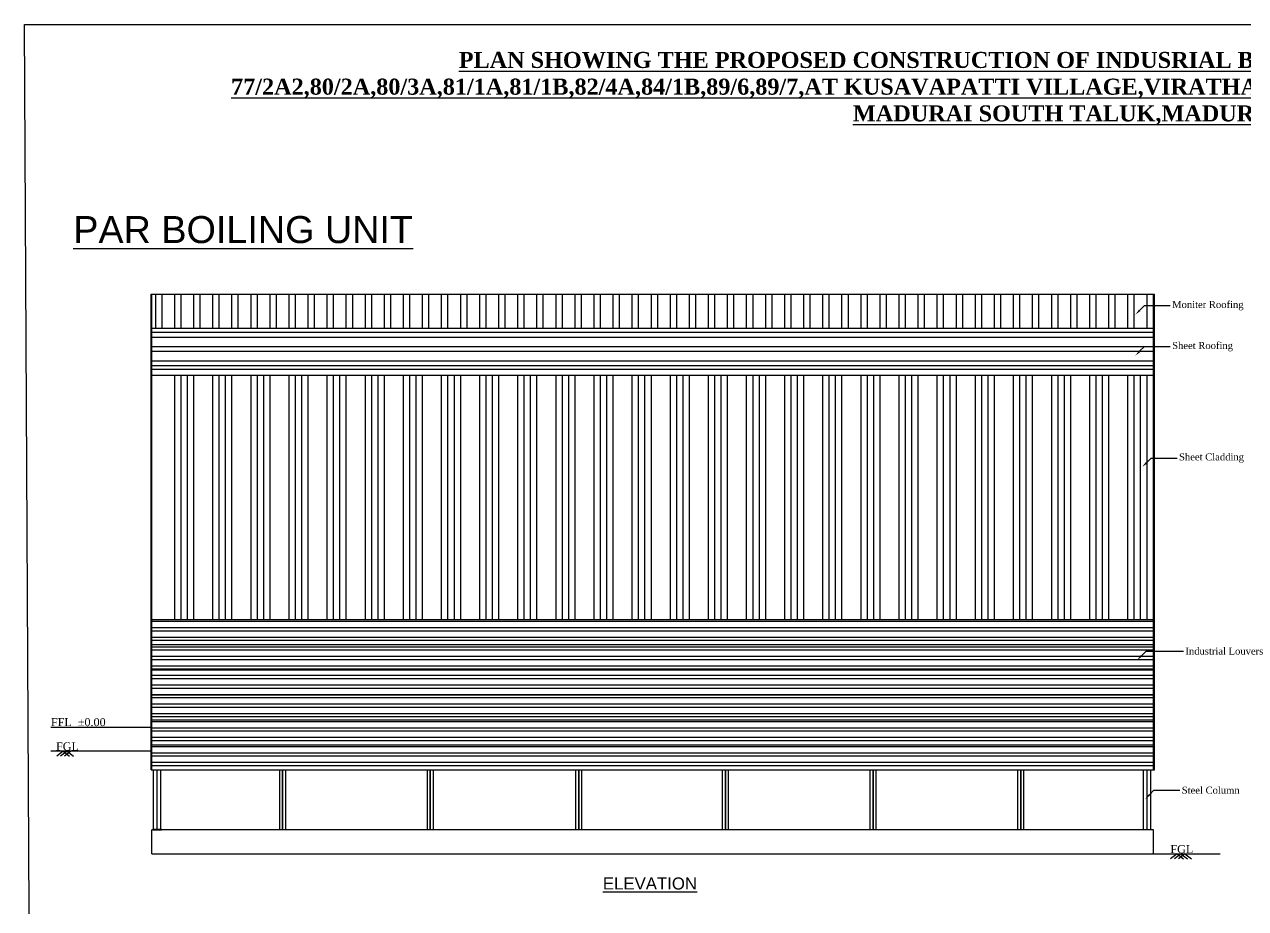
# Model space of a CAD drawing. Header units: metres. Extents: x 1422408 to 2565053, y 3723 to 80428.
# Drawn here: x 2267776 to 2267837, y 4095.2 to 4139.4 of the extents above; entities that cross this region are included whole.
import ezdxf
from ezdxf import colors
from ezdxf.entities.mleader import LeaderData, LeaderLine
from ezdxf.enums import TextEntityAlignment as Align
from ezdxf.math import Vec2, Vec3

# ---------------------------------------------------------------- set-up
doc = ezdxf.new("R2010")
doc.units = ezdxf.units.M
doc.header["$LTSCALE"] = 3.5
doc.header["$MEASUREMENT"] = 0
doc.linetypes.add('HIDDEN', pattern=[0.375, 0.25, -0.125])
doc.linetypes.add('LO-04b-R0 Framing-Framer(by Comau) - 131112$0${ Cable   Tele }', pattern=[0])
doc.layers.get('0').update_dxf_attribs({"linetype": 'CONTINUOUS'})
doc.styles.add('ROOM TEXT 10.5', font='swisse.ttf')
doc.styles.add('style1jaya', font='times.ttf')
doc.styles.add('thin2', font='arial.ttf', dxfattribs={"height": 0.3})

msp = doc.modelspace()

# ---------------------------------------------------------------- linework, layer by layer
at = {"linetype": 'Continuous'}
for p, q in [((2267782.56629, 4124.20217), (2267782.56629, 4125.89669)), ((2267782.88379, 4124.20217), (2267782.88379, 4125.89669)), ((2267783.51879, 4124.20217), (2267783.51879, 4125.89669)), ((2267783.83629, 4124.20217), (2267783.83629, 4125.89669)), ((2267784.47129, 4124.20217), (2267784.47129, 4125.89669)), ((2267784.78879, 4124.20217), (2267784.78879, 4125.89669)), ((2267785.42379, 4124.20217), (2267785.42379, 4125.89669)), ((2267785.74129, 4124.20217), (2267785.74129, 4125.89669)), ((2267786.37629, 4124.20217), (2267786.37629, 4125.89669)), ((2267786.69379, 4124.20217), (2267786.69379, 4125.89669)), ((2267787.32879, 4124.20217), (2267787.32879, 4125.89669)), ((2267787.64629, 4124.20217), (2267787.64629, 4125.89669)), ((2267788.28129, 4124.20217), (2267788.28129, 4125.89669)), ((2267788.59879, 4124.20217), (2267788.59879, 4125.89669)), ((2267789.23379, 4124.20217), (2267789.23379, 4125.89669)), ((2267789.55129, 4124.20217), (2267789.55129, 4125.89669)), ((2267790.18629, 4124.20217), (2267790.18629, 4125.89669)), ((2267790.50379, 4124.20217), (2267790.50379, 4125.89669)), ((2267791.13879, 4124.20217), (2267791.13879, 4125.89669)), ((2267791.45629, 4124.20217), (2267791.45629, 4125.89669)), ((2267792.09129, 4124.20217), (2267792.09129, 4125.89669)), ((2267792.40879, 4124.20217), (2267792.40879, 4125.89669)), ((2267793.04379, 4124.20217), (2267793.04379, 4125.89669)), ((2267793.36129, 4124.20217), (2267793.36129, 4125.89669)), ((2267793.99629, 4124.20217), (2267793.99629, 4125.89669)), ((2267794.31379, 4124.20217), (2267794.31379, 4125.89669)), ((2267794.94879, 4124.20217), (2267794.94879, 4125.89669)), ((2267795.26629, 4124.20217), (2267795.26629, 4125.89669)), ((2267795.90129, 4124.20217), (2267795.90129, 4125.89669)), ((2267796.21879, 4124.20217), (2267796.21879, 4125.89669)), ((2267796.85379, 4124.20217), (2267796.85379, 4125.89669)), ((2267797.17129, 4124.20217), (2267797.17129, 4125.89669)), ((2267797.80629, 4124.20217), (2267797.80629, 4125.89669)), ((2267798.12379, 4124.20217), (2267798.12379, 4125.89669)), ((2267798.75879, 4124.20217), (2267798.75879, 4125.89669)), ((2267799.07629, 4124.20217), (2267799.07629, 4125.89669)), ((2267799.71129, 4124.20217), (2267799.71129, 4125.89669)), ((2267800.02879, 4124.20217), (2267800.02879, 4125.89669)), ((2267800.66379, 4124.20217), (2267800.66379, 4125.89669)), ((2267800.98129, 4124.20217), (2267800.98129, 4125.89669)), ((2267801.61629, 4124.20217), (2267801.61629, 4125.89669)), ((2267801.93379, 4124.20217), (2267801.93379, 4125.89669)), ((2267802.56879, 4124.20217), (2267802.56879, 4125.89669)), ((2267802.88629, 4124.20217), (2267802.88629, 4125.89669)), ((2267803.52129, 4124.20217), (2267803.52129, 4125.89669)), ((2267803.83879, 4124.20217), (2267803.83879, 4125.89669)), ((2267804.47379, 4124.20217), (2267804.47379, 4125.89669)), ((2267804.79129, 4124.20217), (2267804.79129, 4125.89669)), ((2267805.42629, 4124.20217), (2267805.42629, 4125.89669)), ((2267805.74379, 4124.20217), (2267805.74379, 4125.89669)), ((2267806.37879, 4124.20217), (2267806.37879, 4125.89669)), ((2267806.69629, 4124.20217), (2267806.69629, 4125.89669)), ((2267807.33129, 4124.20217), (2267807.33129, 4125.89669)), ((2267807.64879, 4124.20217), (2267807.64879, 4125.89669)), ((2267808.28379, 4124.20217), (2267808.28379, 4125.89669)), ((2267808.60129, 4124.20217), (2267808.60129, 4125.89669)), ((2267809.23629, 4124.20217), (2267809.23629, 4125.89669)), ((2267809.55379, 4124.20217), (2267809.55379, 4125.89669)), ((2267810.18879, 4124.20217), (2267810.18879, 4125.89669)), ((2267810.50629, 4124.20217), (2267810.50629, 4125.89669)), ((2267811.14129, 4124.20217), (2267811.14129, 4125.89669)), ((2267811.45879, 4124.20217), (2267811.45879, 4125.89669)), ((2267812.09379, 4124.20217), (2267812.09379, 4125.89669)), ((2267812.41129, 4124.20217), (2267812.41129, 4125.89669)), ((2267813.04629, 4124.20217), (2267813.04629, 4125.89669)), ((2267813.36379, 4124.20217), (2267813.36379, 4125.89669)), ((2267813.99879, 4124.20217), (2267813.99879, 4125.89669)), ((2267814.31629, 4124.20217), (2267814.31629, 4125.89669)), ((2267814.95129, 4124.20217), (2267814.95129, 4125.89669)), ((2267815.26879, 4124.20217), (2267815.26879, 4125.89669)), ((2267815.90379, 4124.20217), (2267815.90379, 4125.89669)), ((2267816.22129, 4124.20217), (2267816.22129, 4125.89669)), ((2267816.85629, 4124.20217), (2267816.85629, 4125.89669)), ((2267817.17379, 4124.20217), (2267817.17379, 4125.89669)), ((2267817.80879, 4124.20217), (2267817.80879, 4125.89669)), ((2267818.12629, 4124.20217), (2267818.12629, 4125.89669)), ((2267818.76129, 4124.20217), (2267818.76129, 4125.89669)), ((2267819.07879, 4124.20217), (2267819.07879, 4125.89669)), ((2267819.71379, 4124.20217), (2267819.71379, 4125.89669)), ((2267820.03129, 4124.20217), (2267820.03129, 4125.89669)), ((2267820.66629, 4124.20217), (2267820.66629, 4125.89669)), ((2267820.98379, 4124.20217), (2267820.98379, 4125.89669)), ((2267821.61879, 4124.20217), (2267821.61879, 4125.89669)), ((2267821.93629, 4124.20217), (2267821.93629, 4125.89669)), ((2267822.57129, 4124.20217), (2267822.57129, 4125.89669)), ((2267822.88879, 4124.20217), (2267822.88879, 4125.89669)), ((2267823.52379, 4124.20217), (2267823.52379, 4125.89669)), ((2267823.84129, 4124.20217), (2267823.84129, 4125.89669)), ((2267824.47629, 4124.20217), (2267824.47629, 4125.89669)), ((2267824.79379, 4124.20217), (2267824.79379, 4125.89669)), ((2267825.42879, 4124.20217), (2267825.42879, 4125.89669)), ((2267825.74629, 4124.20217), (2267825.74629, 4125.89669)), ((2267826.38129, 4124.20217), (2267826.38129, 4125.89669)), ((2267826.69879, 4124.20217), (2267826.69879, 4125.89669)), ((2267827.33379, 4124.20217), (2267827.33379, 4125.89669)), ((2267827.65129, 4124.20217), (2267827.65129, 4125.89669)), ((2267828.28629, 4124.20217), (2267828.28629, 4125.89669)), ((2267828.60379, 4124.20217), (2267828.60379, 4125.89669)), ((2267829.23879, 4124.20217), (2267829.23879, 4125.89669)), ((2267829.55629, 4124.20217), (2267829.55629, 4125.89669)), ((2267830.19129, 4124.20217), (2267830.19129, 4125.89669)), ((2267830.50879, 4124.20217), (2267830.50879, 4125.89669)), ((2267831.14379, 4124.20217), (2267831.14379, 4125.89669)), ((2267831.46129, 4124.20217), (2267831.46129, 4125.89669)), ((2267832.09629, 4124.20217), (2267832.09629, 4125.89669)), ((2267832.41379, 4124.20217), (2267832.41379, 4125.89669)), ((2267832.42754, 4123.98571), (2267782.37626, 4123.98571)), ((2267832.42754, 4123.74759), (2267782.37626, 4123.74759)), ((2267832.42754, 4123.27134), (2267782.37626, 4123.27134)), ((2267832.42754, 4123.03321), (2267782.37626, 4123.03321)), ((2267832.42754, 4122.55696), (2267782.37626, 4122.55696)), ((2267832.42754, 4122.31884), (2267782.37626, 4122.31884)), ((2267783.51879, 4109.65484), (2267783.51879, 4121.86422)), ((2267783.83629, 4109.65484), (2267783.83629, 4121.86422)), ((2267784.15379, 4109.65484), (2267784.15379, 4121.86422)), ((2267784.47129, 4109.65484), (2267784.47129, 4121.86422)), ((2267785.42379, 4109.65484), (2267785.42379, 4121.86422)), ((2267785.74129, 4109.65484), (2267785.74129, 4121.86422)), ((2267786.05879, 4109.65484), (2267786.05879, 4121.86422)), ((2267786.37629, 4109.65484), (2267786.37629, 4121.86422)), ((2267787.32879, 4109.65484), (2267787.32879, 4121.86422)), ((2267787.64629, 4109.65484), (2267787.64629, 4121.86422)), ((2267787.96379, 4109.65484), (2267787.96379, 4121.86422)), ((2267788.28129, 4109.65484), (2267788.28129, 4121.86422)), ((2267789.23379, 4109.65484), (2267789.23379, 4121.86422)), ((2267789.55129, 4109.65484), (2267789.55129, 4121.86422)), ((2267789.86879, 4109.65484), (2267789.86879, 4121.86422)), ((2267790.18629, 4109.65484), (2267790.18629, 4121.86422)), ((2267791.13879, 4109.65484), (2267791.13879, 4121.86422)), ((2267791.45629, 4109.65484), (2267791.45629, 4121.86422)), ((2267791.77379, 4109.65484), (2267791.77379, 4121.86422)), ((2267792.09129, 4109.65484), (2267792.09129, 4121.86422)), ((2267793.04379, 4109.65484), (2267793.04379, 4121.86422)), ((2267793.36129, 4109.65484), (2267793.36129, 4121.86422)), ((2267793.67879, 4109.65484), (2267793.67879, 4121.86422)), ((2267793.99629, 4109.65484), (2267793.99629, 4121.86422)), ((2267794.94879, 4109.65484), (2267794.94879, 4121.86422)), ((2267795.26629, 4109.65484), (2267795.26629, 4121.86422)), ((2267795.58379, 4109.65484), (2267795.58379, 4121.86422)), ((2267795.90129, 4109.65484), (2267795.90129, 4121.86422)), ((2267796.85379, 4109.65484), (2267796.85379, 4121.86422)), ((2267797.17129, 4109.65484), (2267797.17129, 4121.86422)), ((2267797.48879, 4109.65484), (2267797.48879, 4121.86422)), ((2267797.80629, 4109.65484), (2267797.80629, 4121.86422)), ((2267798.75879, 4109.65484), (2267798.75879, 4121.86422)), ((2267799.07629, 4109.65484), (2267799.07629, 4121.86422)), ((2267799.39379, 4109.65484), (2267799.39379, 4121.86422)), ((2267799.71129, 4109.65484), (2267799.71129, 4121.86422)), ((2267800.66379, 4109.65484), (2267800.66379, 4121.86422)), ((2267800.98129, 4109.65484), (2267800.98129, 4121.86422)), ((2267801.29879, 4109.65484), (2267801.29879, 4121.86422)), ((2267801.61629, 4109.65484), (2267801.61629, 4121.86422)), ((2267802.56879, 4109.65484), (2267802.56879, 4121.86422)), ((2267802.88629, 4109.65484), (2267802.88629, 4121.86422)), ((2267803.20379, 4109.65484), (2267803.20379, 4121.86422)), ((2267803.52129, 4109.65484), (2267803.52129, 4121.86422)), ((2267804.47379, 4109.65484), (2267804.47379, 4121.86422)), ((2267804.79129, 4109.65484), (2267804.79129, 4121.86422)), ((2267805.10879, 4109.65484), (2267805.10879, 4121.86422)), ((2267805.42629, 4109.65484), (2267805.42629, 4121.86422)), ((2267806.37879, 4109.65484), (2267806.37879, 4121.86422)), ((2267806.69629, 4109.65484), (2267806.69629, 4121.86422)), ((2267807.01379, 4109.65484), (2267807.01379, 4121.86422)), ((2267807.33129, 4109.65484), (2267807.33129, 4121.86422)), ((2267808.28379, 4109.65484), (2267808.28379, 4121.86422)), ((2267808.60129, 4109.65484), (2267808.60129, 4121.86422)), ((2267808.91879, 4109.65484), (2267808.91879, 4121.86422)), ((2267809.23629, 4109.65484), (2267809.23629, 4121.86422)), ((2267810.18879, 4109.65484), (2267810.18879, 4121.86422)), ((2267810.50629, 4109.65484), (2267810.50629, 4121.86422)), ((2267810.82379, 4109.65484), (2267810.82379, 4121.86422)), ((2267811.14129, 4109.65484), (2267811.14129, 4121.86422)), ((2267812.09379, 4109.65484), (2267812.09379, 4121.86422)), ((2267812.41129, 4109.65484), (2267812.41129, 4121.86422)), ((2267812.72879, 4109.65484), (2267812.72879, 4121.86422)), ((2267813.04629, 4109.65484), (2267813.04629, 4121.86422)), ((2267813.99879, 4109.65484), (2267813.99879, 4121.86422)), ((2267814.31629, 4109.65484), (2267814.31629, 4121.86422)), ((2267814.63379, 4109.65484), (2267814.63379, 4121.86422)), ((2267814.95129, 4109.65484), (2267814.95129, 4121.86422)), ((2267815.90379, 4109.65484), (2267815.90379, 4121.86422)), ((2267816.22129, 4109.65484), (2267816.22129, 4121.86422)), ((2267816.53879, 4109.65484), (2267816.53879, 4121.86422)), ((2267816.85629, 4109.65484), (2267816.85629, 4121.86422)), ((2267817.80879, 4109.65484), (2267817.80879, 4121.86422)), ((2267818.12629, 4109.65484), (2267818.12629, 4121.86422)), ((2267818.44379, 4109.65484), (2267818.44379, 4121.86422)), ((2267818.76129, 4109.65484), (2267818.76129, 4121.86422)), ((2267819.71379, 4109.65484), (2267819.71379, 4121.86422)), ((2267820.03129, 4109.65484), (2267820.03129, 4121.86422)), ((2267820.34879, 4109.65484), (2267820.34879, 4121.86422)), ((2267820.66629, 4109.65484), (2267820.66629, 4121.86422)), ((2267821.61879, 4109.65484), (2267821.61879, 4121.86422)), ((2267821.93629, 4109.65484), (2267821.93629, 4121.86422)), ((2267822.25379, 4109.65484), (2267822.25379, 4121.86422)), ((2267822.57129, 4109.65484), (2267822.57129, 4121.86422)), ((2267823.52379, 4109.65484), (2267823.52379, 4121.86422)), ((2267823.84129, 4109.65484), (2267823.84129, 4121.86422)), ((2267824.15879, 4109.65484), (2267824.15879, 4121.86422)), ((2267824.47629, 4109.65484), (2267824.47629, 4121.86422)), ((2267825.42879, 4109.65484), (2267825.42879, 4121.86422)), ((2267825.74629, 4109.65484), (2267825.74629, 4121.86422)), ((2267826.06379, 4109.65484), (2267826.06379, 4121.86422)), ((2267826.38129, 4109.65484), (2267826.38129, 4121.86422)), ((2267827.33379, 4109.65484), (2267827.33379, 4121.86422)), ((2267827.65129, 4109.65484), (2267827.65129, 4121.86422)), ((2267827.96879, 4109.65484), (2267827.96879, 4121.86422)), ((2267828.28629, 4109.65484), (2267828.28629, 4121.86422)), ((2267829.23879, 4109.65484), (2267829.23879, 4121.86422)), ((2267829.55629, 4109.65484), (2267829.55629, 4121.86422)), ((2267829.87379, 4109.65484), (2267829.87379, 4121.86422)), ((2267830.19129, 4109.65484), (2267830.19129, 4121.86422)), ((2267831.14379, 4109.65484), (2267831.14379, 4121.86422)), ((2267831.46129, 4109.65484), (2267831.46129, 4121.86422)), ((2267831.77879, 4109.65484), (2267831.77879, 4121.86422)), ((2267832.09629, 4109.65484), (2267832.09629, 4121.86422)), ((2267832.42754, 4109.55658), (2267782.37626, 4109.55658)), ((2267832.42754, 4109.23908), (2267782.37626, 4109.23908)), ((2267832.42754, 4109.08033), (2267782.37626, 4109.08033)), ((2267832.42754, 4108.76283), (2267782.37626, 4108.76283)), ((2267832.42754, 4108.60408), (2267782.37626, 4108.60408)), ((2267832.42754, 4108.28658), (2267782.37626, 4108.28658)), ((2267832.42754, 4108.12783), (2267782.37626, 4108.12783)), ((2267832.42754, 4107.81033), (2267782.37626, 4107.81033)), ((2267832.42754, 4107.65158), (2267782.37626, 4107.65158)), ((2267832.42754, 4107.33408), (2267782.37626, 4107.33408)), ((2267832.42754, 4107.17533), (2267782.37626, 4107.17533)), ((2267832.42754, 4106.85783), (2267782.37626, 4106.85783)), ((2267832.42754, 4106.69908), (2267782.37626, 4106.69908)), ((2267832.42754, 4106.38158), (2267782.37626, 4106.38158)), ((2267832.42754, 4106.22283), (2267782.37626, 4106.22283)), ((2267832.42754, 4105.90533), (2267782.37626, 4105.90533)), ((2267832.42754, 4105.74658), (2267782.37626, 4105.74658)), ((2267832.42754, 4105.42908), (2267782.37626, 4105.42908)), ((2267832.42754, 4105.27033), (2267782.37626, 4105.27033)), ((2267832.42754, 4104.95283), (2267782.37626, 4104.95283)), ((2267832.42754, 4104.79408), (2267782.37626, 4104.79408)), ((2267832.42754, 4104.55658), (2267782.37626, 4104.55658)), ((2267832.42754, 4104.23908), (2267782.37626, 4104.23908)), ((2267832.42754, 4104.08033), (2267782.37626, 4104.08033)), ((2267832.42754, 4103.76283), (2267782.37626, 4103.76283)), ((2267832.42754, 4103.60408), (2267782.37626, 4103.60408)), ((2267832.42754, 4103.30658), (2267782.37626, 4103.30658)), ((2267832.42754, 4102.98908), (2267782.37626, 4102.98908)), ((2267832.42754, 4102.83033), (2267782.37626, 4102.83033)), ((2267832.42754, 4102.51283), (2267782.37626, 4102.51283)), ((2267832.42754, 4102.35408), (2267782.37626, 4102.35408))]:
    msp.add_line(p, q, dxfattribs=at)
at = {"color": 1, "ltscale": 0.05}
msp.add_lwpolyline([(2267776.00774, 4139.37097), (2267889.72091, 4139.37097), (2267890.18577, 4050.73093), (2267776.4726, 4050.73093)], close=True, dxfattribs=at)
for points in [[(2267782.33826, 4125.89669), (2267832.46554, 4125.89669)], [(2267782.33826, 4102.15484), (2267782.33826, 4125.89669)], [(2267782.37626, 4102.15484), (2267782.37626, 4125.89669)], [(2267832.42754, 4102.15484), (2267832.42754, 4125.89669)], [(2267832.46554, 4102.15484), (2267832.46554, 4125.89669)], [(2267782.37626, 4124.20217), (2267832.42754, 4124.20217)], [(2267782.37626, 4122.15069), (2267832.42754, 4122.15069)], [(2267782.37626, 4121.86422), (2267832.42754, 4121.86422)], [(2267782.37626, 4109.65484), (2267832.42754, 4109.65484)], [(2267782.37626, 4108.40484), (2267832.42754, 4108.40484)], [(2267782.37626, 4107.15484), (2267832.42754, 4107.15484)], [(2267782.37626, 4105.90484), (2267832.42754, 4105.90484)], [(2267782.37626, 4104.65484), (2267832.42754, 4104.65484)], [(2267782.37626, 4103.40484), (2267832.42754, 4103.40484)], [(2267782.37601, 4103.08307), (2267777.3207, 4103.08307)], [(2267782.33826, 4102.15484), (2267832.46554, 4102.15484)], [(2267782.37601, 4097.95484), (2267782.37601, 4099.15484)], [(2267832.42729, 4099.15484), (2267782.37601, 4099.15484)], [(2267832.42729, 4097.95484), (2267832.42729, 4099.15484)], [(2267782.37601, 4097.95484), (2267832.42729, 4097.95484)], [(2267832.42729, 4097.95484), (2267835.75552, 4097.95484)]]:
    msp.add_lwpolyline(points)
at = {"linetype": 'HIDDEN', "ltscale": 25}
msp.add_lwpolyline([(2267777.3207, 4104.28307), (2267782.37601, 4104.28307)], dxfattribs=at)
at = {"linetype": 'LO-04b-R0 Framing-Framer(by Comau) - 131112$0${ Cable   Tele }'}
for points in [[(2267777.94091, 4103.08307), (2267777.62, 4102.83631)], [(2267778.1377, 4103.08307), (2267777.81679, 4102.83631)], [(2267777.94091, 4103.08307), (2267778.26182, 4102.83631)], [(2267778.33448, 4103.08307), (2267778.01357, 4102.83631)], [(2267778.1377, 4103.08307), (2267778.4586, 4102.83631)], [(2267833.5969, 4097.95484), (2267833.27599, 4097.70808)], [(2267833.79368, 4097.95484), (2267833.47277, 4097.70808)], [(2267833.5969, 4097.95484), (2267833.91781, 4097.70808)], [(2267833.99046, 4097.95484), (2267833.66956, 4097.70808)], [(2267833.79368, 4097.95484), (2267834.11459, 4097.70808)], [(2267833.99046, 4097.95484), (2267834.31137, 4097.70808)]]:
    msp.add_lwpolyline(points, dxfattribs=at)
at = {"ltscale": 0.5}
for points in [[(2267782.455, 4099.175), (2267782.455, 4102.15484)], [(2267782.825, 4099.175), (2267782.825, 4102.15484)], [(2267788.76315, 4099.17484), (2267788.76315, 4102.15484)], [(2267789.06315, 4099.17484), (2267789.06315, 4102.15484)], [(2267796.14017, 4099.17484), (2267796.14017, 4102.15484)], [(2267796.44017, 4099.17484), (2267796.44017, 4102.15484)], [(2267803.56329, 4099.17484), (2267803.56329, 4102.15484)], [(2267803.86329, 4099.17484), (2267803.86329, 4102.15484)], [(2267810.89419, 4099.17484), (2267810.89419, 4102.15484)], [(2267811.19419, 4099.17484), (2267811.19419, 4102.15484)], [(2267818.27121, 4099.17484), (2267818.27121, 4102.15484)], [(2267818.57121, 4099.17484), (2267818.57121, 4102.15484)], [(2267825.64822, 4099.17484), (2267825.64822, 4102.15484)], [(2267825.94822, 4099.17484), (2267825.94822, 4102.15484)], [(2267831.92126, 4099.175), (2267831.92126, 4102.15484)], [(2267832.29126, 4099.175), (2267832.29126, 4102.15484)], [(2267831.92126, 4099.15484), (2267831.92126, 4099.155)], [(2267832.29126, 4099.15484), (2267832.29126, 4099.155)]]:
    msp.add_lwpolyline(points, dxfattribs=at)
at = {"linetype": 'HIDDEN', "ltscale": 10}
for points in [[(2267782.636, 4099.175), (2267782.636, 4102.15484)], [(2267782.644, 4099.175), (2267782.644, 4102.15484)], [(2267788.90915, 4099.17484), (2267788.90915, 4102.15484)], [(2267788.91715, 4099.17484), (2267788.91715, 4102.15484)], [(2267796.28617, 4099.17484), (2267796.28617, 4102.15484)], [(2267796.29417, 4099.17484), (2267796.29417, 4102.15484)], [(2267803.70929, 4099.17484), (2267803.70929, 4102.15484)], [(2267803.71729, 4099.17484), (2267803.71729, 4102.15484)], [(2267811.04019, 4099.17484), (2267811.04019, 4102.15484)], [(2267811.04819, 4099.17484), (2267811.04819, 4102.15484)], [(2267818.41721, 4099.17484), (2267818.41721, 4102.15484)], [(2267818.42521, 4099.17484), (2267818.42521, 4102.15484)], [(2267825.79422, 4099.17484), (2267825.79422, 4102.15484)], [(2267825.80222, 4099.17484), (2267825.80222, 4102.15484)], [(2267832.10226, 4099.175), (2267832.10226, 4102.15484)], [(2267832.11026, 4099.175), (2267832.11026, 4102.15484)]]:
    msp.add_lwpolyline(points, dxfattribs=at)
at = {"ltscale": 0.5}
for points in [[(2267782.85, 4099.175), (2267782.43, 4099.175), (2267782.43, 4099.155), (2267782.85, 4099.155)], [(2267788.73815, 4099.17484), (2267789.08815, 4099.17484), (2267789.08815, 4099.15484), (2267788.73815, 4099.15484)], [(2267796.11517, 4099.17484), (2267796.46517, 4099.17484), (2267796.46517, 4099.15484), (2267796.11517, 4099.15484)], [(2267803.53829, 4099.17484), (2267803.88829, 4099.17484), (2267803.88829, 4099.15484), (2267803.53829, 4099.15484)], [(2267810.86919, 4099.17484), (2267811.21919, 4099.17484), (2267811.21919, 4099.15484), (2267810.86919, 4099.15484)], [(2267818.24621, 4099.17484), (2267818.59621, 4099.17484), (2267818.59621, 4099.15484), (2267818.24621, 4099.15484)], [(2267825.62322, 4099.17484), (2267825.97322, 4099.17484), (2267825.97322, 4099.15484), (2267825.62322, 4099.15484)], [(2267831.89626, 4099.175), (2267832.31626, 4099.175), (2267832.31626, 4099.155), (2267831.89626, 4099.155)]]:
    msp.add_lwpolyline(points, close=True, dxfattribs=at)

# ---------------------------------------------------------------- texts
at = {"ltscale": 0.22, "style": 'ROOM TEXT 10.5'}
for s, height, p in [('%%UPAR BOILING UNIT', 1.35, (2267778.44894, 4128.45328)), ('%%UELEVATION', 0.6, (2267804.90969, 4096.17877))]:
    msp.add_text(s, height=height, dxfattribs=at).set_placement(p)
at = {"linetype": 'HIDDEN', "style": 'style1jaya'}
for s, p in [('FFL  %%P0.00', (2267778.70014, 4104.53538)), (' FGL', (2267778.08159, 4103.32414)), (' FGL', (2267833.76074, 4098.1959))]:
    msp.add_text(s, height=0.4, dxfattribs=at).set_placement(p, align=Align.MIDDLE_CENTER)
at = {"insert": (2267719.28349, 4137.99866), "char_height": 0.80023424, "attachment_point": 1, "style": 'thin2'}
msp.add_mtext_dynamic_manual_height_columns('\\A1;{\\fTimes New Roman|b1|i0|c0|p18;\\W9.98225;\\L                          \\W1;PLAN SHOWING THE PROPOSED CONSTRUCTION OF INDUSRIAL BUILDING  IN S.NO.77/1A,77/1B,77/1C,77/1D,77/2A1,\\P\\W9.64769;                       \\W1;77/2A2,80/2A,80/3A,81/1A,81/1B,82/4A,84/1B,89/6,89/7,AT KUSAVAPATTI VILLAGE,VIRATHANUR PANCHAYAT,THIRUPPARANKUNDRAM PANCHAYAT UNION,\\P\\W9.84015;                                 \\W1;MADURAI SOUTH TALUK,MADURAI  DISTRICT.}', width=219.7553608, gutter_width=2.5, heights=[473.14022], dxfattribs=at)

# ---------------------------------------------------------------- leaders
ml = msp.add_multileader_mtext('Standard')
ml.set_content('Moniter{\\fTimes New Roman CE|b0|i0|c238|p18; Roofing}', color=256, style='style1jaya')
ml.set_leader_properties()
ml.build(insert=Vec2(0, 0))
ml.multileader.update_dxf_attribs({"text_right_attachment_type": 6, "dogleg_length": 1090.77257, "arrow_head_size": 0.3})
ctx = ml.context
ctx.base_point, ctx.char_height, ctx.arrow_head_size, ctx.landing_gap_size, ctx.plane_origin = Vec3(2267833.25369, 4125.33145), 0.35, 0.3, 0.1, Vec3(2267831.28469, 4123.00636)
ctx.right_attachment = 6
notes = []
notes.append((ctx, [(0, (1, 1, 0), (2267831.96478, 4125.33145), (1, 0), 1.28891, [(0, [(2267831.51669, 4124.88336)], 0, [])])]))
ctx.mtext.insert, ctx.mtext.flow_direction = Vec3(2267833.35369, 4125.56221), 5
ml = msp.add_multileader_mtext('Standard')
ml.set_content('{\\fTimes New Roman CE|b0|i0|c238|p18;Sheet }Roofing', color=256, style='style1jaya')
ml.set_leader_properties()
ml.build(insert=Vec2(0, 0))
ml.multileader.update_dxf_attribs({"text_right_attachment_type": 6, "dogleg_length": 1090.77257, "arrow_head_size": 0.3})
ctx = ml.context
ctx.base_point, ctx.char_height, ctx.arrow_head_size, ctx.landing_gap_size, ctx.plane_origin = Vec3(2267833.25369, 4123.28522), 0.35, 0.3, 0.1, Vec3(2267831.28469, 4120.96014)
ctx.right_attachment = 6
notes.append((ctx, [(0, (1, 1, 0), (2267831.96478, 4123.28522), (1, 0), 1.28891, [(0, [(2267831.51669, 4122.83714)], 0, [])])]))
ctx.mtext.insert, ctx.mtext.flow_direction = Vec3(2267833.35369, 4123.51599), 5
ml = msp.add_multileader_mtext('Standard')
ml.set_content('Sheet Cladding', color=256, style='style1jaya')
ml.set_leader_properties()
ml.build(insert=Vec2(0, 0))
ml.multileader.update_dxf_attribs({"text_right_attachment_type": 6, "dogleg_length": 1090.77257, "arrow_head_size": 0.3})
ctx = ml.context
ctx.base_point, ctx.char_height, ctx.arrow_head_size, ctx.landing_gap_size, ctx.plane_origin = Vec3(2267833.59635, 4117.72261), 0.35, 0.3, 0.1, Vec3(2267831.62735, 4116.89752)
ctx.right_attachment = 6
notes.append((ctx, [(0, (1, 1, 0), (2267832.30744, 4117.72261), (1, 0), 1.28891, [(0, [(2267831.85935, 4117.27452)], 0, [])])]))
ctx.mtext.insert, ctx.mtext.flow_direction = Vec3(2267833.69635, 4117.95337), 5
ml = msp.add_multileader_mtext('Standard')
ml.set_content('Industrial Louvers', color=256, style='style1jaya')
ml.set_leader_properties()
ml.build(insert=Vec2(0, 0))
ml.multileader.update_dxf_attribs({"text_right_attachment_type": 6, "dogleg_length": 1090.77257, "arrow_head_size": 0.3})
ctx = ml.context
ctx.base_point, ctx.char_height, ctx.arrow_head_size, ctx.landing_gap_size, ctx.plane_origin = Vec3(2267833.91442, 4108.0803), 0.35, 0.3, 0.1, Vec3(2267832.30887, 4107.25521)
ctx.right_attachment = 6
notes.append((ctx, [(0, (1, 1, 0), (2267832.05131, 4108.0803), (1, 0), 1.86311, [(0, [(2267831.60322, 4107.63221)], 0, [])])]))
ctx.mtext.insert, ctx.mtext.flow_direction = Vec3(2267834.01442, 4108.25883), 5
ml = msp.add_multileader_mtext('Standard')
ml.set_content('Steel Column', color=256, style='style1jaya')
ml.set_leader_properties()
ml.build(insert=Vec2(0, 0))
ml.multileader.update_dxf_attribs({"text_right_attachment_type": 6, "dogleg_length": 1090.77257, "arrow_head_size": 0.3})
ctx = ml.context
ctx.base_point, ctx.char_height, ctx.arrow_head_size, ctx.landing_gap_size, ctx.plane_origin = Vec3(2267833.73256, 4101.13283), 0.35, 0.3, 0.1, Vec3(2267831.76356, 4100.30775)
ctx.right_attachment = 6
notes.append((ctx, [(0, (1, 1, 0), (2267832.44365, 4101.13283), (1, 0), 1.28891, [(0, [(2267831.99556, 4100.68475)], 0, [])])]))
ctx.mtext.insert, ctx.mtext.flow_direction = Vec3(2267833.83256, 4101.31174), 5
for ctx, leaders in notes:
    for number, flags, end, landing, length, lines in leaders:
        leader = LeaderData()
        leader.index, (leader.has_last_leader_line, leader.has_dogleg_vector, leader.attachment_direction) = number, flags
        leader.last_leader_point, leader.dogleg_vector, leader.dogleg_length = Vec3(end), Vec3(landing), length
        for number, points, colour, breaks in lines:
            line = LeaderLine()
            line.index, line.vertices, line.color, line.breaks = number, Vec3.list(points), colors.encode_raw_color(colour), breaks
            leader.lines.append(line)
        ctx.leaders.append(leader)

doc.saveas('drawing.dxf')
